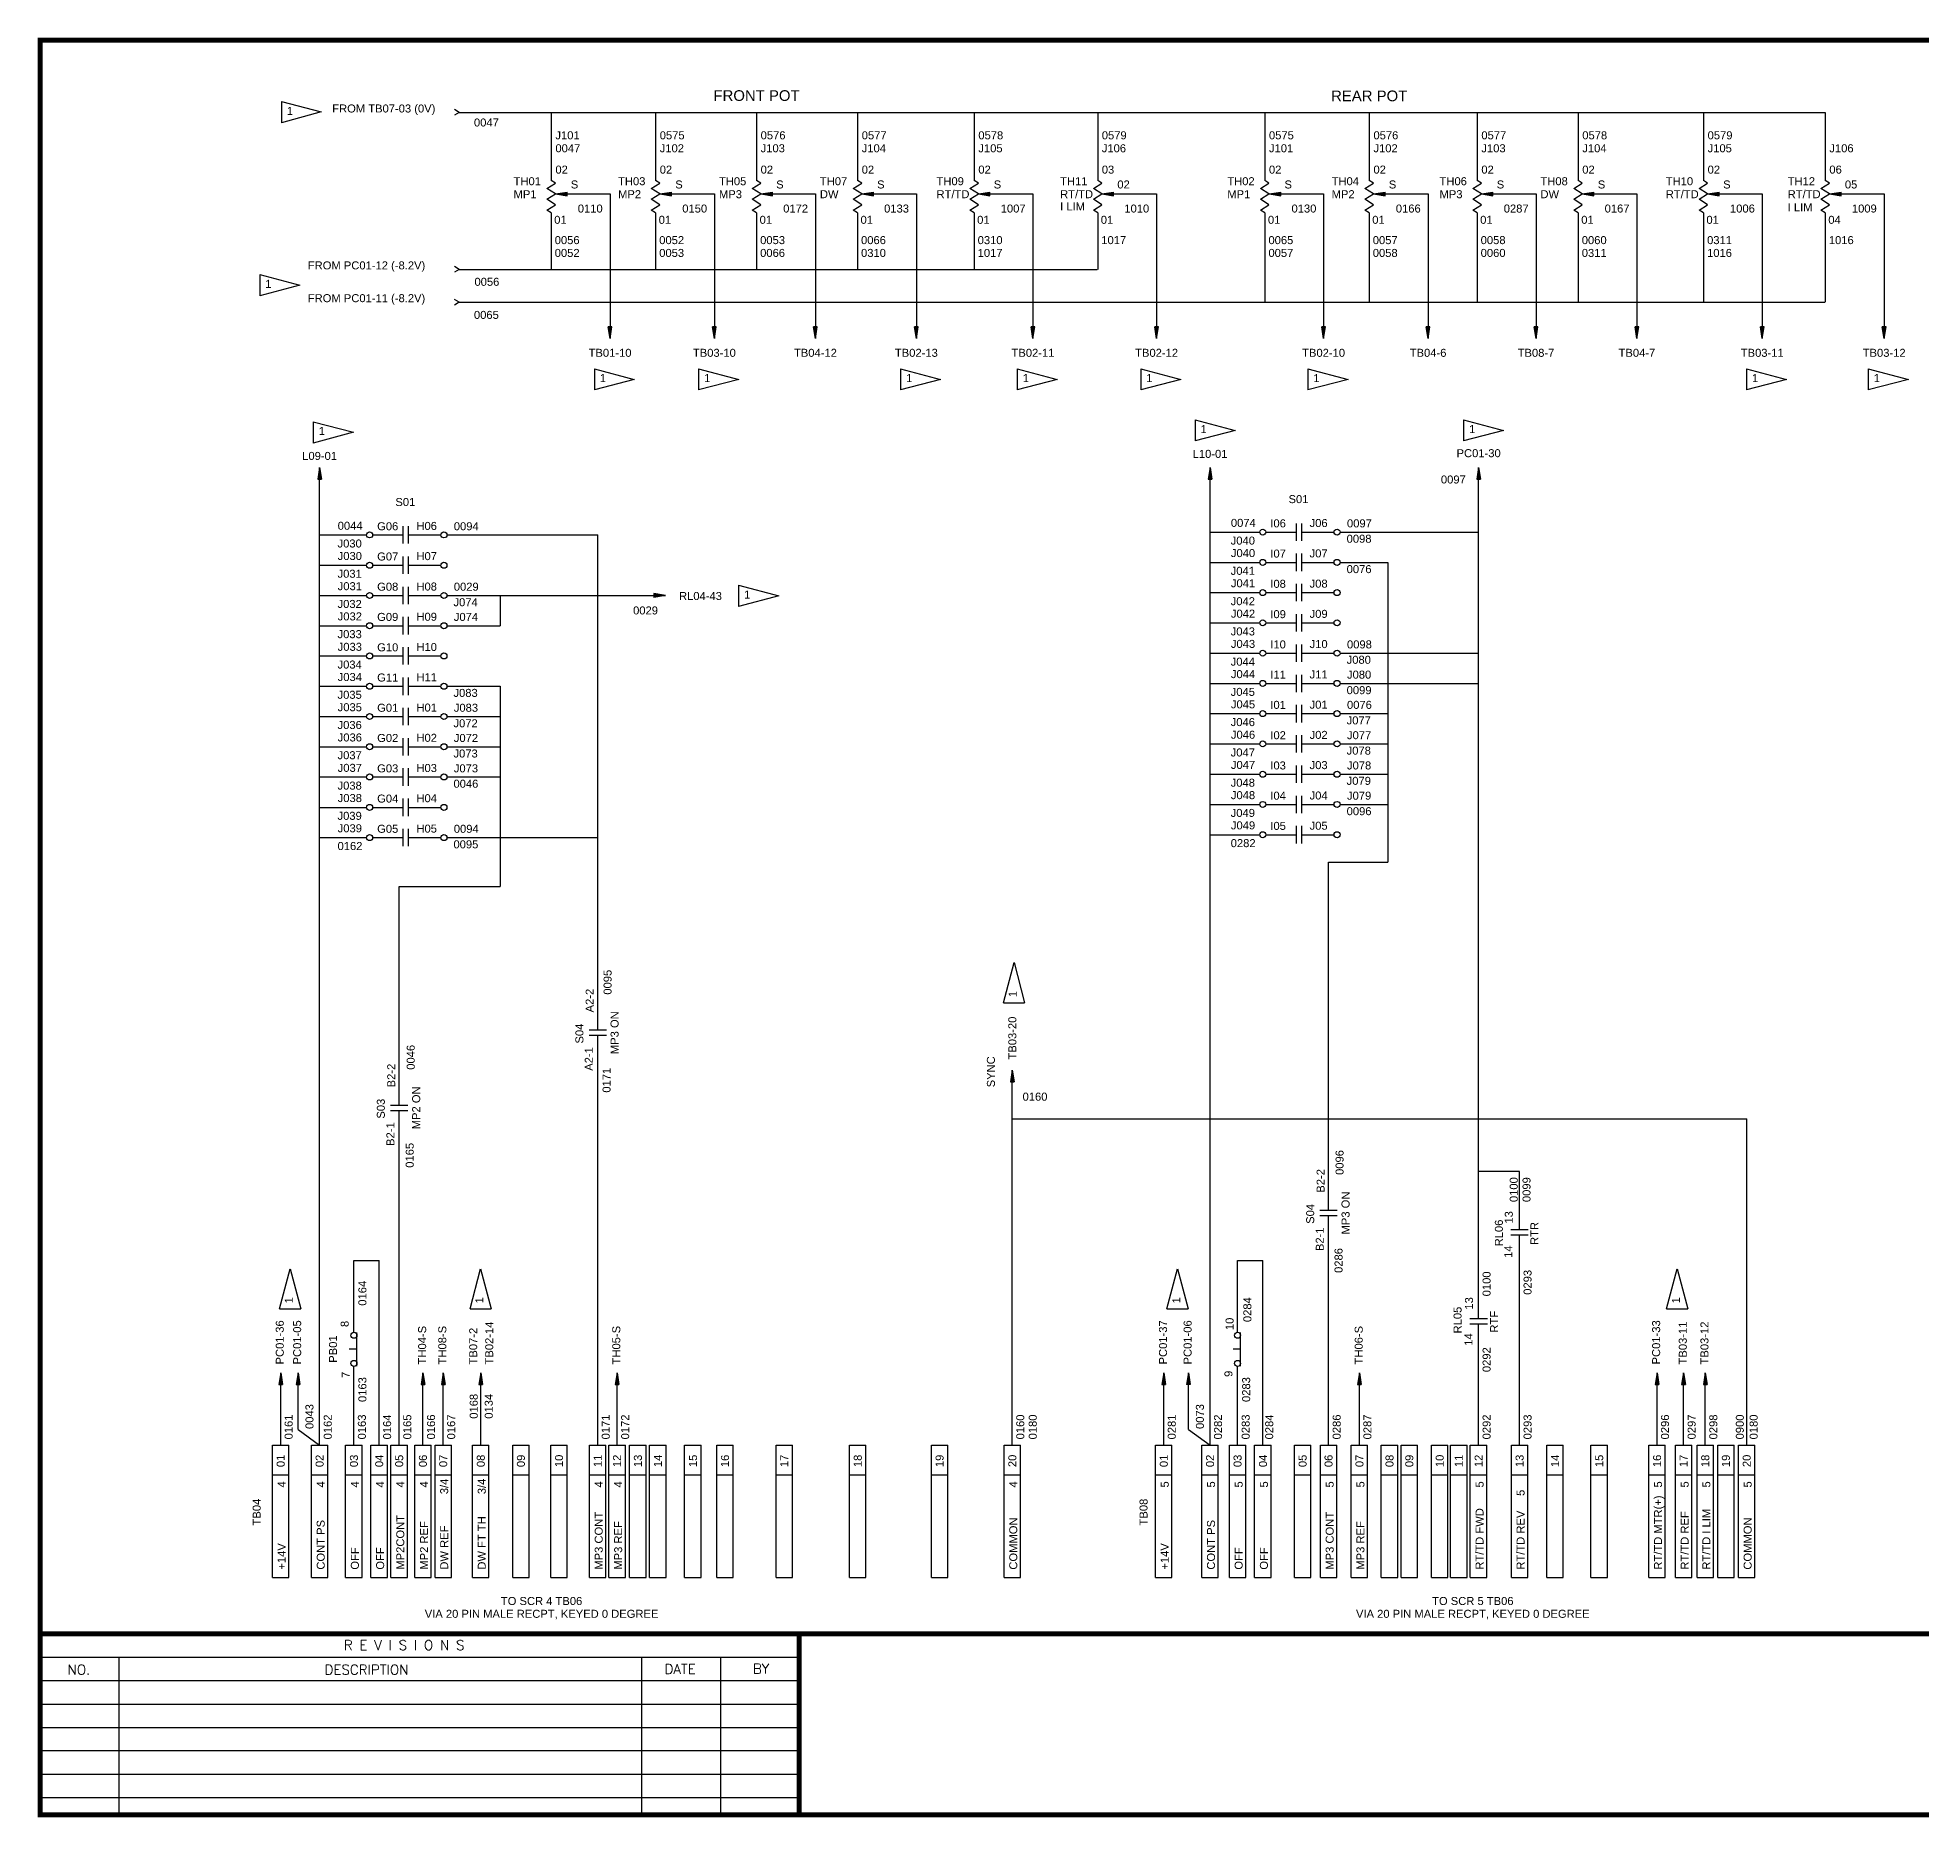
# Model space of a CAD drawing. Extents: x 1 to 17.7, y -2.2 to 8.3.
# Drawn here: x 1.01 to 12.04, y -2.17 to 8.25 of the extents above; entities that cross this region are included whole.
import ezdxf
from ezdxf.enums import TextEntityAlignment as Align

# ---------------------------------------------------------------- set-up
doc = ezdxf.new("R2010")
doc.units = 0
doc.header["$MEASUREMENT"] = 0
doc.layers.get('0').update_dxf_attribs({"linetype": 'CONTINUOUS'})
doc.layers.add('DRAWING', color=7, linetype='CONTINUOUS')
doc.styles.add('ROMAND', font='ROMAND.shx')
doc.styles.get("Standard").update_dxf_attribs({"font": 'ARIAL.TTF'})

# ---------------------------------------------------------------- blocks, each defined once
blk = doc.blocks.new('npcap')
for p, q in [((0, 0.051), (0, -0.051)), ((0.031, 0.051), (0.031, -0.051))]:
    blk.add_line(p, q)
blk = doc.blocks.new('pot_arrow')
blk.add_hatch(color=256).paths.add_polyline_path([(-0.068, 0.011), (-0.068, -0.011), (0, 0)])
for p, q in [((-0.068, 0.011), (-0.068, -0.011)), ((0, 0), (-0.068, 0.011)), ((0, 0), (-0.068, -0.011))]:
    blk.add_line(p, q)
blk = doc.blocks.new('resistor')
for p, q in [((0, 0), (0.016, 0.025)), ((0.016, 0.025), (0.047, -0.025)), ((0.047, -0.025), (0.08, 0.025)), ((0.08, 0.025), (0.111, -0.025)), ((0.111, -0.025), (0.142, 0.025)), ((0.142, 0.025), (0.174, -0.025)), ((0.174, -0.025), (0.189, 0))]:
    blk.add_line(p, q)

msp = doc.modelspace()

# ---------------------------------------------------------------- linework, layer by layer
at = {"color": 7}
for p, q in [((1.02, -1.096), (1.02, -2.156)), ((1.02, -1.233), (5.466, -1.233)), ((1.481, -1.233), (1.481, -2.156)), ((4.543, -1.233), (4.543, -2.156)), ((5.004, -1.233), (5.004, -2.156)), ((1.02, -1.37), (5.466, -1.37)), ((1.02, -1.37), (5.466, -1.37)), ((1.02, -1.507), (5.466, -1.507)), ((1.02, -1.507), (5.466, -1.507)), ((1.02, -1.644), (5.466, -1.644)), ((1.02, -1.78), (5.466, -1.78)), ((1.02, -1.917), (5.466, -1.917)), ((1.02, -2.054), (5.466, -2.054))]:
    msp.add_line(p, q, dxfattribs=at)
at = {"color": 7, "const_width": 0.0288}
msp.add_lwpolyline([(17.653, -2.156), (17.653, 8.239), (1.02, 8.239), (1.02, -2.156)], close=True, dxfattribs=at)
for points in [[(1.02, -1.096), (17.653, -1.096)], [(5.466, -1.096), (5.466, -2.156)]]:
    msp.add_lwpolyline(points, dxfattribs=at)
at = {"layer": 'DRAWING', "color": 7}
for p, q in [((2.433, 7.88), (2.667, 7.818)), ((2.433, 7.88), (2.433, 7.755)), ((2.667, 7.818), (2.433, 7.755)), ((3.475, 7.815), (3.447, 7.832)), ((3.475, 7.815), (3.447, 7.799)), ((3.475, 7.815), (11.475, 7.815)), ((4.013, 7.815), (4.013, 7.416)), ((4.624, 7.815), (4.624, 7.416)), ((5.216, 7.815), (5.216, 7.416)), ((5.807, 7.815), (5.807, 7.416)), ((6.49, 7.815), (6.49, 7.416)), ((7.214, 7.815), (7.214, 7.416)), ((8.192, 7.815), (8.192, 7.416)), ((8.804, 7.815), (8.804, 7.416)), ((9.436, 7.815), (9.436, 7.416)), ((10.027, 7.815), (10.027, 7.416)), ((10.761, 7.815), (10.761, 7.416)), ((11.475, 7.815), (11.475, 7.416)), ((4.038, 7.338), (4.358, 7.338)), ((4.358, 7.338), (4.358, 6.492)), ((4.65, 7.338), (4.969, 7.338)), ((4.969, 7.338), (4.969, 6.492)), ((5.241, 7.338), (5.561, 7.338)), ((5.561, 7.338), (5.561, 6.492)), ((5.832, 7.338), (6.152, 7.338)), ((6.152, 7.338), (6.152, 6.492)), ((6.515, 7.338), (6.835, 7.338)), ((6.835, 7.338), (6.835, 6.492)), ((7.239, 7.338), (7.559, 7.338)), ((7.559, 7.338), (7.559, 6.492)), ((8.218, 7.338), (8.537, 7.338)), ((8.537, 7.338), (8.537, 6.492)), ((8.829, 7.338), (9.149, 7.338)), ((9.149, 7.338), (9.149, 6.492)), ((9.461, 7.338), (9.781, 7.338)), ((9.781, 7.338), (9.781, 6.492)), ((10.052, 7.338), (10.372, 7.338)), ((10.372, 7.338), (10.372, 6.492)), ((10.786, 7.338), (11.106, 7.338)), ((11.106, 7.338), (11.106, 6.492)), ((11.5, 7.338), (11.82, 7.338)), ((11.82, 7.338), (11.82, 6.492)), ((4.013, 7.227), (4.013, 6.896)), ((4.624, 7.227), (4.624, 6.896)), ((5.216, 7.227), (5.216, 6.896)), ((5.807, 7.227), (5.807, 6.896)), ((6.49, 7.227), (6.49, 6.896)), ((7.214, 7.227), (7.214, 6.896)), ((8.192, 7.227), (8.192, 6.704)), ((8.804, 7.227), (8.804, 6.704)), ((9.436, 7.227), (9.436, 6.704)), ((10.027, 7.227), (10.027, 6.704)), ((10.761, 7.227), (10.761, 6.704)), ((11.475, 7.227), (11.475, 6.704)), ((2.307, 6.867), (2.307, 6.742)), ((2.307, 6.867), (2.541, 6.804)), ((3.475, 6.896), (3.447, 6.912)), ((3.475, 6.896), (3.447, 6.879)), ((3.475, 6.896), (7.21, 6.896)), ((2.541, 6.804), (2.307, 6.742)), ((3.475, 6.704), (3.447, 6.72)), ((3.475, 6.704), (3.447, 6.687)), ((3.475, 6.704), (11.473, 6.704)), ((4.266, 6.314), (4.266, 6.19)), ((4.266, 6.314), (4.5, 6.252)), ((4.877, 6.314), (4.877, 6.19)), ((4.877, 6.314), (5.112, 6.252)), ((6.06, 6.314), (6.06, 6.19)), ((6.06, 6.314), (6.294, 6.252)), ((6.743, 6.314), (6.743, 6.19)), ((6.743, 6.314), (6.977, 6.252)), ((7.466, 6.314), (7.466, 6.19)), ((7.466, 6.314), (7.701, 6.252)), ((8.445, 6.314), (8.445, 6.19)), ((8.445, 6.314), (8.68, 6.252)), ((11.014, 6.314), (11.014, 6.19)), ((11.014, 6.314), (11.249, 6.252)), ((11.727, 6.314), (11.727, 6.19)), ((11.727, 6.314), (11.962, 6.252)), ((4.5, 6.252), (4.266, 6.19)), ((5.112, 6.252), (4.877, 6.19)), ((6.294, 6.252), (6.06, 6.19)), ((6.977, 6.252), (6.743, 6.19)), ((7.701, 6.252), (7.466, 6.19)), ((8.68, 6.252), (8.445, 6.19)), ((11.249, 6.252), (11.014, 6.19)), ((11.962, 6.252), (11.727, 6.19)), ((2.62, 6.004), (2.855, 5.942)), ((2.62, 6.004), (2.62, 5.879)), ((7.784, 6.015), (8.019, 5.953)), ((7.784, 6.015), (7.784, 5.891)), ((9.357, 6.015), (9.357, 5.891)), ((9.357, 6.015), (9.591, 5.953)), ((2.855, 5.942), (2.62, 5.879)), ((8.019, 5.953), (7.784, 5.891)), ((9.591, 5.953), (9.357, 5.891)), ((2.657, 0.01), (2.657, 5.735)), ((7.872, 0.01), (7.872, 5.735)), ((9.445, 0.751), (9.445, 5.735)), ((2.657, 5.341), (2.932, 5.341)), ((2.968, 5.341), (3.145, 5.341)), ((3.177, 5.341), (3.367, 5.341)), ((3.403, 5.341), (4.286, 5.341)), ((4.286, 2.441), (4.286, 5.341)), ((7.872, 5.357), (8.164, 5.357)), ((8.199, 5.357), (8.376, 5.357)), ((8.408, 5.357), (8.599, 5.357)), ((8.634, 5.357), (9.445, 5.357)), ((2.657, 5.163), (2.932, 5.163)), ((2.968, 5.163), (3.145, 5.163)), ((3.177, 5.163), (3.367, 5.163)), ((7.872, 5.18), (8.164, 5.18)), ((8.199, 5.18), (8.376, 5.18)), ((8.408, 5.18), (8.599, 5.18)), ((8.634, 5.18), (8.914, 5.18)), ((8.914, 5.18), (8.914, 3.423)), ((2.657, 4.986), (2.932, 4.986)), ((2.968, 4.986), (3.145, 4.986)), ((3.177, 4.986), (3.367, 4.986)), ((3.403, 4.986), (4.683, 4.986)), ((3.715, 4.986), (3.715, 4.809)), ((5.111, 5.046), (5.346, 4.984)), ((5.111, 5.046), (5.111, 4.922)), ((5.346, 4.984), (5.111, 4.922)), ((7.872, 5.003), (8.164, 5.003)), ((8.199, 5.003), (8.376, 5.003)), ((8.408, 5.003), (8.599, 5.003)), ((2.657, 4.809), (2.932, 4.809)), ((2.968, 4.809), (3.145, 4.809)), ((3.177, 4.809), (3.367, 4.809)), ((3.403, 4.809), (3.715, 4.809)), ((7.872, 4.826), (8.164, 4.826)), ((8.199, 4.826), (8.376, 4.826)), ((8.408, 4.826), (8.599, 4.826)), ((7.872, 4.648), (8.164, 4.648)), ((8.199, 4.648), (8.376, 4.648)), ((8.408, 4.648), (8.599, 4.648)), ((8.634, 4.648), (9.445, 4.648)), ((2.657, 4.632), (2.932, 4.632)), ((2.968, 4.632), (3.145, 4.632)), ((3.177, 4.632), (3.367, 4.632)), ((2.657, 4.454), (2.932, 4.454)), ((2.968, 4.454), (3.145, 4.454)), ((3.177, 4.454), (3.367, 4.454)), ((3.403, 4.454), (3.715, 4.454)), ((3.715, 4.454), (3.715, 3.282)), ((7.872, 4.471), (8.164, 4.471)), ((8.199, 4.471), (8.376, 4.471)), ((8.408, 4.471), (8.599, 4.471)), ((8.634, 4.471), (9.445, 4.471)), ((2.657, 4.277), (2.932, 4.277)), ((2.968, 4.277), (3.145, 4.277)), ((3.177, 4.277), (3.367, 4.277)), ((3.403, 4.277), (3.715, 4.277)), ((7.872, 4.294), (8.164, 4.294)), ((8.199, 4.294), (8.376, 4.294)), ((8.408, 4.294), (8.599, 4.294)), ((8.634, 4.294), (8.914, 4.294)), ((2.657, 4.1), (2.932, 4.1)), ((2.968, 4.1), (3.145, 4.1)), ((3.177, 4.1), (3.367, 4.1)), ((3.403, 4.1), (3.715, 4.1)), ((7.872, 4.117), (8.164, 4.117)), ((8.199, 4.117), (8.376, 4.117)), ((8.408, 4.117), (8.599, 4.117)), ((8.634, 4.117), (8.914, 4.117)), ((2.657, 3.923), (2.932, 3.923)), ((2.968, 3.923), (3.145, 3.923)), ((3.177, 3.923), (3.367, 3.923)), ((3.403, 3.923), (3.715, 3.923)), ((7.872, 3.939), (8.164, 3.939)), ((8.199, 3.939), (8.376, 3.939)), ((8.408, 3.939), (8.599, 3.939)), ((8.634, 3.939), (8.914, 3.939)), ((7.872, 3.762), (8.164, 3.762)), ((8.199, 3.762), (8.376, 3.762)), ((8.408, 3.762), (8.599, 3.762)), ((8.634, 3.762), (8.914, 3.762)), ((2.657, 3.745), (2.932, 3.745)), ((2.968, 3.745), (3.145, 3.745)), ((3.177, 3.745), (3.367, 3.745)), ((2.657, 3.568), (2.932, 3.568)), ((2.968, 3.568), (3.145, 3.568)), ((3.177, 3.568), (3.367, 3.568)), ((3.403, 3.568), (4.286, 3.568)), ((7.872, 3.585), (8.164, 3.585)), ((8.199, 3.585), (8.376, 3.585)), ((8.408, 3.585), (8.599, 3.585)), ((8.566, 1.385), (8.566, 3.423)), ((8.566, 3.423), (8.914, 3.423)), ((3.123, 2.001), (3.123, 3.282)), ((3.123, 3.282), (3.715, 3.282)), ((6.662, 2.601), (6.724, 2.836)), ((6.724, 2.836), (6.786, 2.601)), ((6.662, 2.601), (6.786, 2.601)), ((4.286, 0.01), (4.286, 2.41)), ((6.714, 0.01), (6.714, 2.205)), ((3.123, 0.01), (3.123, 1.97)), ((6.714, 1.921), (11.015, 1.921)), ((11.015, 0.01), (11.015, 1.921)), ((9.685, 1.613), (9.445, 1.613)), ((9.685, 1.27), (9.685, 1.613)), ((8.566, 0.01), (8.566, 1.354)), ((9.685, 0.01), (9.685, 1.239)), ((2.422, 0.808), (2.484, 1.042)), ((2.484, 1.042), (2.547, 0.808)), ((2.858, 0.67), (2.858, 1.09)), ((2.858, 1.09), (3.006, 1.09)), ((3.006, 0.01), (3.006, 1.09)), ((3.538, 0.808), (3.6, 1.042)), ((3.6, 1.042), (3.662, 0.808)), ((7.619, 0.808), (7.682, 1.042)), ((7.682, 1.042), (7.744, 0.808)), ((8.033, 0.67), (8.033, 1.09)), ((8.033, 1.09), (8.182, 1.09)), ((8.182, 0.01), (8.182, 1.09)), ((10.546, 0.808), (10.608, 1.042)), ((10.608, 1.042), (10.67, 0.808)), ((2.422, 0.808), (2.547, 0.808)), ((3.538, 0.808), (3.662, 0.808)), ((7.619, 0.808), (7.744, 0.808)), ((10.546, 0.808), (10.67, 0.808)), ((2.875, 0.471), (2.875, 0.67)), ((8.051, 0.471), (8.051, 0.67)), ((9.445, 0.01), (9.445, 0.72)), ((2.875, 0.571), (2.831, 0.571)), ((8.051, 0.571), (8.007, 0.571)), ((2.858, 0.01), (2.858, 0.471)), ((8.033, 0.01), (8.033, 0.471)), ((2.429, 0.01), (2.429, 0.433)), ((2.531, 0.1), (2.531, 0.433)), ((3.262, 0.01), (3.262, 0.433)), ((3.381, 0.01), (3.381, 0.433)), ((3.601, 0.01), (3.601, 0.433)), ((4.399, 0.01), (4.399, 0.433)), ((7.601, 0.01), (7.601, 0.433)), ((7.745, 0.1), (7.745, 0.433)), ((8.747, 0.01), (8.747, 0.433)), ((10.49, 0.01), (10.49, 0.433)), ((10.645, 0.01), (10.645, 0.433)), ((10.772, 0.01), (10.772, 0.433)), ((2.381, -0.765), (2.381, 0.01)), ((2.381, 0.01), (2.477, 0.01)), ((2.477, -0.765), (2.477, 0.01)), ((2.531, 0.1), (2.657, 0.01)), ((2.609, -0.765), (2.609, 0.01)), ((2.609, 0.01), (2.706, 0.01)), ((2.706, -0.765), (2.706, 0.01)), ((2.809, -0.765), (2.809, 0.01)), ((2.809, 0.01), (2.906, 0.01)), ((2.906, -0.765), (2.906, 0.01)), ((2.958, -0.765), (2.958, 0.01)), ((2.958, 0.01), (3.054, 0.01)), ((3.054, -0.765), (3.054, 0.01)), ((3.075, -0.765), (3.075, 0.01)), ((3.075, 0.01), (3.172, 0.01)), ((3.172, -0.765), (3.172, 0.01)), ((3.214, -0.765), (3.214, 0.01)), ((3.214, 0.01), (3.31, 0.01)), ((3.31, -0.765), (3.31, 0.01)), ((3.333, -0.765), (3.333, 0.01)), ((3.333, 0.01), (3.429, 0.01)), ((3.429, -0.765), (3.429, 0.01)), ((3.553, -0.765), (3.553, 0.01)), ((3.553, 0.01), (3.649, 0.01)), ((3.649, -0.765), (3.649, 0.01)), ((3.788, -0.765), (3.788, 0.01)), ((3.788, 0.01), (3.884, 0.01)), ((3.884, -0.765), (3.884, 0.01)), ((4.011, -0.765), (4.011, 0.01)), ((4.011, 0.01), (4.107, 0.01)), ((4.107, -0.765), (4.107, 0.01)), ((4.237, -0.765), (4.237, 0.01)), ((4.237, 0.01), (4.334, 0.01)), ((4.334, -0.765), (4.334, 0.01)), ((4.351, 0.01), (4.448, 0.01)), ((4.351, -0.765), (4.351, 0.01)), ((4.448, -0.765), (4.448, 0.01)), ((4.472, 0.01), (4.569, 0.01)), ((4.472, -0.765), (4.472, 0.01)), ((4.569, -0.765), (4.569, 0.01)), ((4.59, 0.01), (4.686, 0.01)), ((4.59, -0.765), (4.59, 0.01)), ((4.686, -0.765), (4.686, 0.01)), ((4.795, 0.01), (4.892, 0.01)), ((4.795, -0.765), (4.795, 0.01)), ((4.892, -0.765), (4.892, 0.01)), ((4.983, -0.765), (4.983, 0.01)), ((4.983, 0.01), (5.08, 0.01)), ((5.08, -0.765), (5.08, 0.01)), ((5.33, -0.765), (5.33, 0.01)), ((5.33, 0.01), (5.426, 0.01)), ((5.426, -0.765), (5.426, 0.01)), ((5.761, -0.765), (5.761, 0.01)), ((5.761, 0.01), (5.857, 0.01)), ((5.857, -0.765), (5.857, 0.01)), ((6.24, -0.765), (6.24, 0.01)), ((6.24, 0.01), (6.336, 0.01)), ((6.336, -0.765), (6.336, 0.01)), ((6.666, -0.765), (6.666, 0.01)), ((6.666, 0.01), (6.762, 0.01)), ((6.762, -0.765), (6.762, 0.01)), ((7.553, -0.765), (7.553, 0.01)), ((7.553, 0.01), (7.649, 0.01)), ((7.649, -0.765), (7.649, 0.01)), ((7.745, 0.1), (7.872, 0.01)), ((7.824, -0.765), (7.824, 0.01)), ((7.824, 0.01), (7.92, 0.01)), ((7.92, -0.765), (7.92, 0.01)), ((7.985, -0.765), (7.985, 0.01)), ((7.985, 0.01), (8.082, 0.01)), ((8.082, -0.765), (8.082, 0.01)), ((8.133, -0.765), (8.133, 0.01)), ((8.133, 0.01), (8.23, 0.01)), ((8.23, -0.765), (8.23, 0.01)), ((8.366, -0.765), (8.366, 0.01)), ((8.366, 0.01), (8.462, 0.01)), ((8.462, -0.765), (8.462, 0.01)), ((8.518, -0.765), (8.518, 0.01)), ((8.518, 0.01), (8.614, 0.01)), ((8.614, -0.765), (8.614, 0.01)), ((8.699, -0.765), (8.699, 0.01)), ((8.699, 0.01), (8.795, 0.01)), ((8.795, -0.765), (8.795, 0.01)), ((8.874, -0.765), (8.874, 0.01)), ((8.874, 0.01), (8.971, 0.01)), ((8.971, -0.765), (8.971, 0.01)), ((8.991, -0.765), (8.991, 0.01)), ((8.991, 0.01), (9.087, 0.01)), ((9.087, -0.765), (9.087, 0.01)), ((9.168, -0.765), (9.168, 0.01)), ((9.168, 0.01), (9.265, 0.01)), ((9.265, -0.765), (9.265, 0.01)), ((9.281, -0.765), (9.281, 0.01)), ((9.281, 0.01), (9.377, 0.01)), ((9.377, -0.765), (9.377, 0.01)), ((9.396, -0.765), (9.396, 0.01)), ((9.396, 0.01), (9.493, 0.01)), ((9.493, -0.765), (9.493, 0.01)), ((9.637, -0.765), (9.637, 0.01)), ((9.637, 0.01), (9.733, 0.01)), ((9.733, -0.765), (9.733, 0.01)), ((9.845, -0.765), (9.845, 0.01)), ((9.845, 0.01), (9.941, 0.01)), ((9.941, -0.765), (9.941, 0.01)), ((10.102, -0.765), (10.102, 0.01)), ((10.102, 0.01), (10.199, 0.01)), ((10.199, -0.765), (10.199, 0.01)), ((10.441, -0.765), (10.441, 0.01)), ((10.441, 0.01), (10.538, 0.01)), ((10.538, -0.765), (10.538, 0.01)), ((10.597, 0.01), (10.694, 0.01)), ((10.597, -0.765), (10.597, 0.01)), ((10.694, -0.765), (10.694, 0.01)), ((10.724, -0.765), (10.724, 0.01)), ((10.724, 0.01), (10.821, 0.01)), ((10.821, -0.765), (10.821, 0.01)), ((10.845, -0.765), (10.845, 0.01)), ((10.845, 0.01), (10.942, 0.01)), ((10.942, -0.765), (10.942, 0.01)), ((10.966, -0.765), (10.966, 0.01)), ((10.966, 0.01), (11.063, 0.01)), ((11.063, -0.765), (11.063, 0.01)), ((2.381, -0.164), (2.477, -0.164)), ((2.609, -0.164), (2.706, -0.164)), ((2.809, -0.164), (2.906, -0.164)), ((2.958, -0.164), (3.054, -0.164)), ((3.075, -0.164), (3.172, -0.164)), ((3.214, -0.164), (3.31, -0.164)), ((3.333, -0.164), (3.429, -0.164)), ((3.553, -0.164), (3.649, -0.164)), ((3.788, -0.164), (3.884, -0.164)), ((4.011, -0.164), (4.107, -0.164)), ((4.237, -0.164), (4.334, -0.164)), ((4.351, -0.164), (4.448, -0.164)), ((4.472, -0.164), (4.569, -0.164)), ((4.59, -0.164), (4.686, -0.164)), ((4.795, -0.164), (4.892, -0.164)), ((4.983, -0.164), (5.08, -0.164)), ((5.33, -0.164), (5.426, -0.164)), ((5.761, -0.164), (5.857, -0.164)), ((6.24, -0.164), (6.336, -0.164)), ((6.666, -0.164), (6.762, -0.164)), ((7.553, -0.164), (7.649, -0.164)), ((7.824, -0.164), (7.92, -0.164)), ((7.985, -0.164), (8.082, -0.164)), ((8.133, -0.164), (8.23, -0.164)), ((8.366, -0.164), (8.462, -0.164)), ((8.518, -0.164), (8.614, -0.164)), ((8.699, -0.164), (8.795, -0.164)), ((8.874, -0.164), (8.971, -0.164)), ((8.991, -0.164), (9.087, -0.164)), ((9.168, -0.164), (9.265, -0.164)), ((9.281, -0.164), (9.377, -0.164)), ((9.396, -0.164), (9.493, -0.164)), ((9.637, -0.164), (9.733, -0.164)), ((9.845, -0.164), (9.941, -0.164)), ((10.102, -0.164), (10.199, -0.164)), ((10.441, -0.164), (10.538, -0.164)), ((10.597, -0.164), (10.694, -0.164)), ((10.724, -0.164), (10.821, -0.164)), ((10.845, -0.164), (10.942, -0.164)), ((10.966, -0.164), (11.063, -0.164)), ((2.381, -0.765), (2.477, -0.765)), ((2.609, -0.765), (2.706, -0.765)), ((2.809, -0.765), (2.906, -0.765)), ((2.958, -0.765), (3.054, -0.765)), ((3.075, -0.765), (3.172, -0.765)), ((3.214, -0.765), (3.31, -0.765)), ((3.333, -0.765), (3.429, -0.765)), ((3.553, -0.765), (3.649, -0.765)), ((3.788, -0.765), (3.884, -0.765)), ((4.011, -0.765), (4.107, -0.765)), ((4.237, -0.765), (4.334, -0.765)), ((4.351, -0.765), (4.448, -0.765)), ((4.472, -0.765), (4.569, -0.765)), ((4.59, -0.765), (4.686, -0.765)), ((4.795, -0.765), (4.892, -0.765)), ((4.983, -0.765), (5.08, -0.765)), ((5.33, -0.765), (5.426, -0.765)), ((5.761, -0.765), (5.857, -0.765)), ((6.24, -0.765), (6.336, -0.765)), ((6.666, -0.765), (6.762, -0.765)), ((7.553, -0.765), (7.649, -0.765)), ((7.824, -0.765), (7.92, -0.765)), ((7.985, -0.765), (8.082, -0.765)), ((8.133, -0.765), (8.23, -0.765)), ((8.366, -0.765), (8.462, -0.765)), ((8.518, -0.765), (8.614, -0.765)), ((8.699, -0.765), (8.795, -0.765)), ((8.874, -0.765), (8.971, -0.765)), ((8.991, -0.765), (9.087, -0.765)), ((9.168, -0.765), (9.265, -0.765)), ((9.281, -0.765), (9.377, -0.765)), ((9.396, -0.765), (9.493, -0.765)), ((9.637, -0.765), (9.733, -0.765)), ((9.845, -0.765), (9.941, -0.765)), ((10.102, -0.765), (10.199, -0.765)), ((10.441, -0.765), (10.538, -0.765)), ((10.597, -0.765), (10.694, -0.765)), ((10.724, -0.765), (10.821, -0.765)), ((10.845, -0.765), (10.942, -0.765)), ((10.966, -0.765), (11.063, -0.765))]:
    msp.add_line(p, q, dxfattribs=at)
for centre in [(2.95, 5.341), (3.385, 5.341), (8.181, 5.357), (8.616, 5.357), (8.181, 5.18), (8.616, 5.18), (2.95, 5.163), (3.385, 5.163), (2.95, 4.986), (3.385, 4.986), (8.181, 5.003), (8.616, 5.003), (2.95, 4.809), (3.385, 4.809), (8.181, 4.826), (8.616, 4.826), (2.95, 4.632), (3.385, 4.632), (8.181, 4.648), (8.616, 4.648), (2.95, 4.454), (3.385, 4.454), (8.181, 4.471), (8.616, 4.471), (8.181, 4.294), (8.616, 4.294), (2.95, 4.277), (3.385, 4.277), (2.95, 4.1), (3.385, 4.1), (8.181, 4.117), (8.616, 4.117), (2.95, 3.923), (3.385, 3.923), (8.181, 3.939), (8.616, 3.939), (2.95, 3.745), (3.385, 3.745), (8.181, 3.762), (8.616, 3.762), (2.95, 3.568), (3.385, 3.568), (8.181, 3.585), (8.616, 3.585), (2.858, 0.653), (8.033, 0.653), (2.858, 0.488), (8.033, 0.488)]:
    msp.add_circle(centre, 0.0176, dxfattribs=at)

# ---------------------------------------------------------------- block references
for name, p, rotation in [('resistor', (4.013, 7.227), 90), ('resistor', (4.624, 7.227), 90), ('resistor', (5.216, 7.227), 90), ('resistor', (5.807, 7.227), 90), ('resistor', (6.49, 7.227), 90), ('resistor', (7.214, 7.227), 90), ('resistor', (8.192, 7.227), 90), ('resistor', (8.804, 7.227), 90), ('resistor', (9.436, 7.227), 90), ('resistor', (10.027, 7.227), 90), ('resistor', (10.761, 7.227), 90), ('resistor', (11.475, 7.227), 90), ('pot_arrow', (4.038, 7.338), 180), ('pot_arrow', (4.65, 7.338), 180), ('pot_arrow', (5.241, 7.338), 180), ('pot_arrow', (5.832, 7.338), 180), ('pot_arrow', (6.515, 7.338), 180), ('pot_arrow', (7.239, 7.338), 180), ('pot_arrow', (8.218, 7.338), 180), ('pot_arrow', (8.829, 7.338), 180), ('pot_arrow', (9.461, 7.338), 180), ('pot_arrow', (10.052, 7.338), 180), ('pot_arrow', (10.786, 7.338), 180), ('pot_arrow', (11.5, 7.338), 180), ('pot_arrow', (4.358, 6.492), 270), ('pot_arrow', (4.969, 6.492), 270), ('pot_arrow', (5.561, 6.492), 270), ('pot_arrow', (6.152, 6.492), 270), ('pot_arrow', (6.835, 6.492), 270), ('pot_arrow', (7.559, 6.492), 270), ('pot_arrow', (8.537, 6.492), 270), ('pot_arrow', (9.149, 6.492), 270), ('pot_arrow', (9.781, 6.492), 270), ('pot_arrow', (10.372, 6.492), 270), ('pot_arrow', (11.106, 6.492), 270), ('pot_arrow', (11.82, 6.492), 270), ('pot_arrow', (2.657, 5.735), 90), ('pot_arrow', (7.872, 5.735), 90), ('pot_arrow', (9.445, 5.735), 90), ('npcap', (4.286, 2.41), 90), ('pot_arrow', (6.714, 2.205), 90), ('npcap', (3.123, 1.97), 90), ('npcap', (8.566, 1.354), 90), ('npcap', (9.685, 1.27), 270), ('npcap', (9.445, 0.72), 90), ('pot_arrow', (2.429, 0.433), 90), ('pot_arrow', (2.531, 0.433), 90), ('pot_arrow', (3.262, 0.433), 90), ('pot_arrow', (3.381, 0.433), 90), ('pot_arrow', (3.601, 0.433), 90), ('pot_arrow', (4.399, 0.433), 90), ('pot_arrow', (7.601, 0.433), 90), ('pot_arrow', (8.747, 0.433), 90), ('pot_arrow', (10.49, 0.433), 90), ('pot_arrow', (10.645, 0.433), 90), ('pot_arrow', (10.772, 0.433), 90)]:
    msp.add_blockref(name, p, dxfattribs=dict(at, rotation=rotation))
for name, p in [('npcap', (8.376, 5.357)), ('npcap', (3.145, 5.341)), ('npcap', (3.145, 5.163)), ('npcap', (8.376, 5.18)), ('npcap', (3.145, 4.986)), ('pot_arrow', (4.683, 4.986)), ('npcap', (8.376, 5.003)), ('npcap', (3.145, 4.809)), ('npcap', (8.376, 4.826)), ('npcap', (3.145, 4.632)), ('npcap', (8.376, 4.648)), ('npcap', (3.145, 4.454)), ('npcap', (8.376, 4.471)), ('npcap', (3.145, 4.277)), ('npcap', (8.376, 4.294)), ('npcap', (3.145, 4.1)), ('npcap', (8.376, 4.117)), ('npcap', (3.145, 3.923)), ('npcap', (8.376, 3.939)), ('npcap', (3.145, 3.745)), ('npcap', (8.376, 3.762)), ('npcap', (3.145, 3.568)), ('npcap', (8.376, 3.585))]:
    msp.add_blockref(name, p, dxfattribs=at)
at = {"layer": 'DRAWING', "color": 7, "xscale": -1, "rotation": 270}
msp.add_blockref('pot_arrow', (7.745, 0.433), dxfattribs=at)

# ---------------------------------------------------------------- texts
at = {"color": 7, "style": 'ROMAND'}
for s, height, p in [('R E V I S I O N S', 0.05763, (2.799, -1.191)), ('NO.', 0.0576, (1.181, -1.335)), ('DESCRIPTION', 0.05763, (2.686, -1.335)), ('DATE', 0.0576, (4.677, -1.331)), ('BY', 0.0576, (5.195, -1.329))]:
    msp.add_text(s, height=height, dxfattribs=at).set_placement(p)
at = {"layer": 'DRAWING', "color": 7}
for s, height, p in [('FRONT POT', 0.0625, (5.216, 7.883)), ('REAR POT', 0.0625, (8.804, 7.881)), ('TB01-10', 0.0469, (4.358, 6.384)), ('TB03-10', 0.0469, (4.969, 6.384)), ('TB04-12', 0.0469, (5.561, 6.384)), ('TB02-13', 0.0469, (6.152, 6.384)), ('TB02-11', 0.0469, (6.835, 6.384)), ('TB02-12', 0.0469, (7.559, 6.384)), ('TB02-10', 0.0469, (8.537, 6.384)), ('TB04-6', 0.0469, (9.149, 6.384)), ('TB08-7', 0.0469, (9.781, 6.384)), ('TB04-7', 0.0469, (10.372, 6.384)), ('TB03-11', 0.0469, (11.106, 6.384)), ('TB03-12', 0.0469, (11.82, 6.384)), ('L09-01', 0.0469, (2.657, 5.78)), ('L10-01', 0.0469, (7.872, 5.792)), ('PC01-30', 0.0469, (9.445, 5.796)), ('S01', 0.0469, (3.159, 5.51)), ('S01', 0.0469, (8.39, 5.527)), ('TO SCR 4 TB06', 0.04688, (3.957, -0.927)), ('TO SCR 5 TB06', 0.04688, (9.411, -0.927)), ('VIA 20 PIN MALE RECPT, KEYED 0 DEGREE', 0.04688, (3.957, -1.002)), ('VIA 20 PIN MALE RECPT, KEYED 0 DEGREE', 0.04688, (9.411, -1.002))]:
    msp.add_text(s, height=height, dxfattribs=at).set_placement(p, align=Align.CENTER)
for s, height, p in [('1', 0.0469, (2.465, 7.801)), ('FROM TB07-03 (0V)', 0.04688, (2.731, 7.815)), ('0047', 0.0469, (3.561, 7.733)), ('J101', 0.0469, (4.038, 7.658)), ('0047', 0.0469, (4.038, 7.582)), ('J102', 0.0469, (4.649, 7.582)), ('0575', 0.0469, (4.649, 7.658)), ('J103', 0.0469, (5.24, 7.582)), ('0576', 0.0469, (5.24, 7.658)), ('J104', 0.0469, (5.832, 7.582)), ('0577', 0.0469, (5.832, 7.658)), ('J105', 0.0469, (6.515, 7.582)), ('0578', 0.0469, (6.515, 7.658)), ('J106', 0.0469, (7.238, 7.582)), ('0579', 0.0469, (7.238, 7.658)), ('J101', 0.0469, (8.217, 7.582)), ('0575', 0.0469, (8.217, 7.658)), ('J102', 0.0469, (8.829, 7.582)), ('0576', 0.0469, (8.829, 7.658)), ('J103', 0.0469, (9.461, 7.582)), ('0577', 0.0469, (9.461, 7.658)), ('J104', 0.0469, (10.052, 7.582)), ('0578', 0.0469, (10.052, 7.658)), ('J105', 0.0469, (10.786, 7.582)), ('0579', 0.0469, (10.786, 7.658)), ('J106', 0.0469, (11.499, 7.582)), ('02', 0.0469, (4.038, 7.457)), ('02', 0.0469, (4.649, 7.457)), ('02', 0.0469, (5.24, 7.457)), ('02', 0.0469, (5.832, 7.457)), ('02', 0.0469, (6.515, 7.457)), ('03', 0.0469, (7.238, 7.457)), ('02', 0.0469, (8.217, 7.457)), ('02', 0.0469, (8.829, 7.457)), ('02', 0.0469, (9.461, 7.457)), ('02', 0.0469, (10.052, 7.457)), ('02', 0.0469, (10.786, 7.457)), ('06', 0.0469, (11.499, 7.457)), ('TH01', 0.0469, (3.793, 7.389)), ('S', 0.0469, (4.128, 7.37)), ('TH03', 0.0469, (4.405, 7.389)), ('S', 0.0469, (4.74, 7.37)), ('TH05', 0.0469, (4.996, 7.389)), ('S', 0.0469, (5.331, 7.37)), ('TH07', 0.0469, (5.587, 7.389)), ('S', 0.0469, (5.922, 7.37)), ('TH09', 0.0469, (6.27, 7.389)), ('S', 0.0469, (6.605, 7.37)), ('TH11', 0.0469, (6.994, 7.389)), ('02', 0.0469, (7.329, 7.37)), ('TH02', 0.0469, (7.973, 7.389)), ('S', 0.0469, (8.308, 7.37)), ('TH04', 0.0469, (8.584, 7.389)), ('S', 0.0469, (8.919, 7.37)), ('TH06', 0.0469, (9.216, 7.389)), ('S', 0.0469, (9.551, 7.37)), ('TH08', 0.0469, (9.807, 7.389)), ('S', 0.0469, (10.143, 7.37)), ('TH10', 0.0469, (10.541, 7.389)), ('S', 0.0469, (10.877, 7.37)), ('TH12', 0.0469, (11.255, 7.389)), ('05', 0.0469, (11.59, 7.37)), ('MP1', 0.0469, (3.793, 7.313)), ('MP2', 0.0469, (4.405, 7.313)), ('MP3', 0.0469, (4.996, 7.313)), ('DW', 0.0469, (5.587, 7.313)), ('RT/TD', 0.0469, (6.27, 7.313)), ('RT/TD', 0.0469, (6.994, 7.313)), ('I LIM', 0.0469, (6.994, 7.241)), ('MP1', 0.0469, (7.973, 7.313)), ('MP2', 0.0469, (8.584, 7.313)), ('MP3', 0.0469, (9.216, 7.313)), ('DW', 0.0469, (9.807, 7.313)), ('RT/TD', 0.0469, (10.541, 7.313)), ('RT/TD', 0.0469, (11.255, 7.313)), ('I LIM', 0.0469, (11.255, 7.237)), ('01', 0.0469, (4.031, 7.163)), ('0110', 0.0469, (4.169, 7.229)), ('01', 0.0469, (4.643, 7.163)), ('0150', 0.0469, (4.781, 7.229)), ('01', 0.0469, (5.234, 7.163)), ('0172', 0.0469, (5.372, 7.229)), ('01', 0.0469, (5.825, 7.163)), ('0133', 0.0469, (5.963, 7.229)), ('01', 0.0469, (6.508, 7.163)), ('1007', 0.0469, (6.646, 7.229)), ('01', 0.0469, (7.232, 7.163)), ('1010', 0.0469, (7.37, 7.229)), ('01', 0.0469, (8.211, 7.163)), ('0130', 0.0469, (8.349, 7.229)), ('01', 0.0469, (8.822, 7.163)), ('0166', 0.0469, (8.96, 7.229)), ('01', 0.0469, (9.454, 7.163)), ('0287', 0.0469, (9.592, 7.229)), ('01', 0.0469, (10.046, 7.163)), ('0167', 0.0469, (10.183, 7.229)), ('01', 0.0469, (10.779, 7.163)), ('1006', 0.0469, (10.917, 7.229)), ('04', 0.0469, (11.493, 7.163)), ('1009', 0.0469, (11.631, 7.229)), ('0056', 0.0469, (4.034, 7.044)), ('0052', 0.0469, (4.646, 7.044)), ('0053', 0.0469, (5.237, 7.044)), ('0066', 0.0469, (5.828, 7.044)), ('0310', 0.0469, (6.511, 7.044)), ('1017', 0.0469, (7.235, 7.044)), ('0065', 0.0469, (8.214, 7.044)), ('0057', 0.0469, (8.825, 7.044)), ('0058', 0.0469, (9.457, 7.044)), ('0060', 0.0469, (10.049, 7.044)), ('0311', 0.0469, (10.783, 7.044)), ('1016', 0.0469, (11.496, 7.044)), ('0052', 0.0469, (4.034, 6.969)), ('0053', 0.0469, (4.646, 6.969)), ('0066', 0.0469, (5.237, 6.969)), ('0310', 0.0469, (5.828, 6.969)), ('1017', 0.0469, (6.511, 6.969)), ('0057', 0.0469, (8.214, 6.969)), ('0058', 0.0469, (8.825, 6.969)), ('0060', 0.0469, (9.457, 6.969)), ('0311', 0.0469, (10.049, 6.969)), ('1016', 0.0469, (10.783, 6.969)), ('FROM PC01-12 (-8.2V)', 0.04688, (2.588, 6.896)), ('0056', 0.0469, (3.564, 6.8)), ('1', 0.0469, (2.339, 6.788)), ('FROM PC01-11 (-8.2V)', 0.04688, (2.588, 6.704)), ('0065', 0.0469, (3.561, 6.606)), ('1', 0.0469, (4.298, 6.236)), ('1', 0.0469, (4.909, 6.236)), ('1', 0.0469, (6.092, 6.236)), ('1', 0.0469, (6.775, 6.236)), ('1', 0.0469, (7.498, 6.236)), ('1', 0.0469, (8.477, 6.236)), ('1', 0.0469, (11.046, 6.236)), ('1', 0.0469, (11.759, 6.236)), ('1', 0.0469, (2.652, 5.926)), ('1', 0.0469, (7.816, 5.937)), ('1', 0.0469, (9.389, 5.937)), ('0097', 0.0469, (9.224, 5.642)), ('0044', 0.0469, (2.763, 5.371)), ('G06', 0.0469, (2.994, 5.368)), ('H06', 0.0469, (3.224, 5.37)), ('0094', 0.0469, (3.443, 5.368)), ('0074', 0.0469, (7.994, 5.388)), ('I06', 0.0469, (8.225, 5.385)), ('J06', 0.0469, (8.455, 5.387)), ('0097', 0.0469, (8.674, 5.385)), ('J030', 0.0469, (2.762, 5.267)), ('J040', 0.0469, (7.993, 5.284)), ('0098', 0.0469, (8.672, 5.295)), ('J030', 0.0469, (2.763, 5.194)), ('G07', 0.0469, (2.994, 5.191)), ('H07', 0.0469, (3.224, 5.193)), ('J040', 0.0469, (7.994, 5.211)), ('I07', 0.0469, (8.225, 5.208)), ('J07', 0.0469, (8.455, 5.209)), ('J031', 0.0469, (2.762, 5.09)), ('J041', 0.0469, (7.993, 5.107)), ('J041', 0.0469, (7.994, 5.034)), ('I08', 0.0469, (8.225, 5.031)), ('J08', 0.0469, (8.455, 5.032)), ('0076', 0.0469, (8.672, 5.117)), ('J031', 0.0469, (2.763, 5.017)), ('G08', 0.0469, (2.994, 5.014)), ('H08', 0.0469, (3.224, 5.015)), ('J074', 0.0469, (3.441, 4.923)), ('0029', 0.0469, (3.443, 5.014)), ('1', 0.0469, (5.143, 4.968)), ('J042', 0.0469, (7.993, 4.929)), ('J032', 0.0469, (2.762, 4.913)), ('J032', 0.0469, (2.763, 4.84)), ('G09', 0.0469, (2.994, 4.837)), ('H09', 0.0469, (3.224, 4.838)), ('J074', 0.0469, (3.443, 4.837)), ('0029', 0.0469, (4.493, 4.875)), ('J042', 0.0469, (7.994, 4.856)), ('I09', 0.0469, (8.225, 4.853)), ('J09', 0.0469, (8.455, 4.855)), ('J033', 0.0469, (2.762, 4.736)), ('J043', 0.0469, (7.993, 4.752)), ('J033', 0.0469, (2.763, 4.662)), ('G10', 0.0469, (2.994, 4.659)), ('H10', 0.0469, (3.224, 4.661)), ('J043', 0.0469, (7.994, 4.679)), ('I10', 0.0469, (8.225, 4.676)), ('J10', 0.0469, (8.455, 4.678)), ('0098', 0.0469, (8.674, 4.676)), ('J034', 0.0469, (2.762, 4.558)), ('J034', 0.0469, (2.763, 4.485)), ('G11', 0.0469, (2.994, 4.482)), ('H11', 0.0469, (3.224, 4.484)), ('J044', 0.0469, (7.993, 4.575)), ('J044', 0.0469, (7.994, 4.502)), ('I11', 0.0469, (8.225, 4.499)), ('J11', 0.0469, (8.455, 4.5)), ('J080', 0.0469, (8.672, 4.586)), ('J080', 0.0469, (8.674, 4.499)), ('J035', 0.0469, (2.762, 4.381)), ('J083', 0.0469, (3.441, 4.392)), ('J045', 0.0469, (7.993, 4.398)), ('0099', 0.0469, (8.672, 4.408)), ('J035', 0.0469, (2.763, 4.308)), ('G01', 0.0469, (2.994, 4.305)), ('H01', 0.0469, (3.224, 4.306)), ('J083', 0.0469, (3.443, 4.305)), ('J045', 0.0469, (7.994, 4.325)), ('I01', 0.0469, (8.225, 4.322)), ('J01', 0.0469, (8.455, 4.323)), ('0076', 0.0469, (8.674, 4.322)), ('J036', 0.0469, (2.762, 4.204)), ('J072', 0.0469, (3.441, 4.214)), ('J046', 0.0469, (7.993, 4.221)), ('J046', 0.0469, (7.994, 4.147)), ('J02', 0.0469, (8.455, 4.146)), ('J077', 0.0469, (8.672, 4.231)), ('J036', 0.0469, (2.763, 4.131)), ('G02', 0.0469, (2.994, 4.128)), ('H02', 0.0469, (3.224, 4.129)), ('J073', 0.0469, (3.441, 4.037)), ('J072', 0.0469, (3.443, 4.128)), ('J047', 0.0469, (7.993, 4.043)), ('I02', 0.0469, (8.225, 4.144)), ('J078', 0.0469, (8.672, 4.054)), ('J077', 0.0469, (8.674, 4.144)), ('J037', 0.0469, (2.762, 4.027)), ('J037', 0.0469, (2.763, 3.953)), ('G03', 0.0469, (2.994, 3.95)), ('H03', 0.0469, (3.224, 3.952)), ('J073', 0.0469, (3.443, 3.95)), ('J047', 0.0469, (7.994, 3.97)), ('I03', 0.0469, (8.225, 3.967)), ('J03', 0.0469, (8.455, 3.969)), ('J078', 0.0469, (8.674, 3.967)), ('J038', 0.0469, (2.762, 3.849)), ('0046', 0.0469, (3.441, 3.86)), ('J048', 0.0469, (7.993, 3.866)), ('J079', 0.0469, (8.672, 3.877)), ('J038', 0.0469, (2.763, 3.776)), ('G04', 0.0469, (2.994, 3.773)), ('H04', 0.0469, (3.224, 3.775)), ('J048', 0.0469, (7.994, 3.793)), ('I04', 0.0469, (8.225, 3.79)), ('J04', 0.0469, (8.455, 3.791)), ('J079', 0.0469, (8.674, 3.79)), ('J039', 0.0469, (2.762, 3.672)), ('J039', 0.0469, (2.763, 3.599)), ('G05', 0.0469, (2.994, 3.596)), ('H05', 0.0469, (3.224, 3.597)), ('0094', 0.0469, (3.443, 3.596)), ('J049', 0.0469, (7.993, 3.689)), ('J049', 0.0469, (7.994, 3.616)), ('I05', 0.0469, (8.225, 3.613)), ('J05', 0.0469, (8.455, 3.614)), ('0096', 0.0469, (8.672, 3.699)), ('0162', 0.0469, (2.762, 3.495)), ('0095', 0.0469, (3.441, 3.505)), ('0282', 0.0469, (7.993, 3.512)), ('0160', 0.0469, (6.774, 2.027))]:
    msp.add_text(s, height=height, dxfattribs=at).set_placement(p)
msp.add_text('RL04-43', height=0.0469, dxfattribs=at).set_placement((4.762, 4.983), align=Align.MIDDLE_LEFT)
for s, height, p in [('0095', 0.0469, (4.367, 2.648)), ('A2-2', 0.0469, (4.262, 2.544)), ('1', 0.0469, (6.74, 2.633)), ('0046', 0.0469, (3.214, 2.208)), ('A2-1', 0.0469, (4.257, 2.202)), ('B2-2', 0.0469, (3.1, 2.105)), ('0171', 0.0469, (4.361, 2.074)), ('B2-1', 0.0469, (3.095, 1.762)), ('0165', 0.0469, (3.208, 1.634)), ('0096', 0.0469, (8.654, 1.592)), ('B2-2', 0.0469, (8.543, 1.488)), ('0100', 0.0469, (9.674, 1.433)), ('0099', 0.0469, (9.749, 1.433)), ('13', 0.0469, (9.645, 1.307)), ('B2-1', 0.0469, (8.538, 1.146)), ('0286', 0.0469, (8.648, 1.018)), ('14', 0.0469, (9.642, 1.106)), ('0100', 0.0469, (9.515, 0.881)), ('0293', 0.0469, (9.755, 0.89)), ('0164', 0.0469, (2.931, 0.826)), ('1', 0.0469, (2.5, 0.84)), ('1', 0.0469, (3.616, 0.84)), ('1', 0.0469, (7.698, 0.84)), ('0284', 0.0469, (8.114, 0.73)), ('13', 0.0469, (9.412, 0.803)), ('1', 0.0469, (10.624, 0.84)), ('PC01-36', 0.0469, (2.447, 0.482)), ('PC01-05', 0.0469, (2.549, 0.482)), ('8', 0.0469, (2.827, 0.701)), ('TH04-S', 0.0469, (3.281, 0.482)), ('TH08-S', 0.0469, (3.399, 0.482)), ('TB07-2', 0.0469, (3.58, 0.482)), ('TB02-14', 0.0469, (3.674, 0.482)), ('TH05-S', 0.0469, (4.418, 0.482)), ('PC01-37', 0.0469, (7.62, 0.482)), ('PC01-06', 0.0469, (7.764, 0.482)), ('10', 0.0469, (8.01, 0.683)), ('TH06-S', 0.0469, (8.766, 0.482)), ('14', 0.0469, (9.409, 0.592)), ('PC01-33', 0.0469, (10.508, 0.482)), ('TB03-11', 0.0469, (10.664, 0.482)), ('TB03-12', 0.0469, (10.791, 0.482)), ('0292', 0.0469, (9.515, 0.437)), ('9', 0.0469, (8.003, 0.409)), ('7', 0.0469, (2.833, 0.403)), ('0163', 0.0469, (2.931, 0.262)), ('0283', 0.0469, (8.107, 0.262)), ('0043', 0.0469, (2.621, 0.104)), ('0168', 0.0469, (3.583, 0.164)), ('0134', 0.0469, (3.671, 0.164)), ('0073', 0.0469, (7.836, 0.104)), ('0161', 0.0469, (2.499, 0.043)), ('0162', 0.0469, (2.728, 0.043)), ('0163', 0.0469, (2.928, 0.043)), ('0164', 0.0469, (3.076, 0.043)), ('0165', 0.0469, (3.194, 0.043)), ('0166', 0.0469, (3.333, 0.043)), ('0167', 0.0469, (3.451, 0.043)), ('0171', 0.0469, (4.356, 0.043)), ('0172', 0.0469, (4.47, 0.043)), ('0160', 0.0469, (6.784, 0.043)), ('0180', 0.0469, (6.857, 0.043)), ('0281', 0.0469, (7.671, 0.043)), ('0282', 0.0469, (7.942, 0.043)), ('0283', 0.0469, (8.104, 0.043)), ('0284', 0.0469, (8.242, 0.043)), ('0286', 0.0469, (8.637, 0.043)), ('0287', 0.0469, (8.817, 0.043)), ('0292', 0.0469, (9.515, 0.043)), ('0293', 0.0469, (9.755, 0.043)), ('0296', 0.0469, (10.56, 0.043)), ('0297', 0.0469, (10.716, 0.043)), ('0298', 0.0469, (10.843, 0.043)), ('0900', 0.0469, (10.998, 0.043)), ('0180', 0.0469, (11.079, 0.043)), ('4', 0.0469, (2.458, -0.239)), ('4', 0.0469, (2.687, -0.239)), ('4', 0.0469, (2.887, -0.239)), ('4', 0.0469, (3.035, -0.239)), ('4', 0.0469, (3.153, -0.239)), ('4', 0.0469, (3.292, -0.239)), ('3/4', 0.0469, (3.41, -0.278)), ('3/4', 0.0469, (3.63, -0.278)), ('4', 0.0469, (4.315, -0.239)), ('4', 0.0469, (4.429, -0.239)), ('4', 0.0469, (6.743, -0.239)), ('5', 0.0469, (7.63, -0.239)), ('5', 0.0469, (7.901, -0.239)), ('5', 0.0469, (8.063, -0.239)), ('5', 0.0469, (8.211, -0.239)), ('5', 0.0469, (8.596, -0.239)), ('5', 0.0469, (8.776, -0.239)), ('5', 0.0469, (9.474, -0.239)), ('5', 0.0469, (10.519, -0.239)), ('5', 0.0469, (10.675, -0.239)), ('5', 0.0469, (10.802, -0.239)), ('5', 0.0469, (11.044, -0.239)), ('TB04', 0.0469, (2.312, -0.461)), ('TB08', 0.0469, (7.506, -0.461)), ('5', 0.0469, (9.714, -0.288)), ('RT/TD MTR(+)', 0.04688, (10.519, -0.72)), ('CONT PS', 0.0469, (2.687, -0.72)), ('MP2CONT', 0.0469, (3.153, -0.72)), ('MP2 REF', 0.0469, (3.292, -0.72)), ('DW FT TH', 0.0469, (3.63, -0.72)), ('MP3 CONT', 0.0469, (4.315, -0.72)), ('MP3 REF', 0.0469, (4.429, -0.72)), ('COMMON', 0.0469, (6.743, -0.72)), ('CONT PS', 0.0469, (7.901, -0.72)), ('MP3 CONT', 0.0469, (8.596, -0.72)), ('MP3 REF', 0.0469, (8.776, -0.72)), ('RT/TD FWD', 0.0469, (9.474, -0.72)), ('RT/TD REV', 0.0469, (9.714, -0.72)), ('RT/TD REF', 0.0469, (10.675, -0.72)), ('RT/TD I LIM', 0.04688, (10.802, -0.72)), ('COMMON', 0.0469, (11.044, -0.72)), ('DW REF', 0.0469, (3.41, -0.72)), ('+14V', 0.0469, (2.458, -0.72)), ('OFF', 0.0469, (2.887, -0.72)), ('OFF', 0.0469, (3.035, -0.72)), ('+14V', 0.0469, (7.63, -0.72)), ('OFF', 0.0469, (8.063, -0.72)), ('OFF', 0.0469, (8.211, -0.72))]:
    msp.add_text(s, height=height, rotation=90, dxfattribs=at).set_placement(p)
for s, p in [('MP3 ON', (4.408, 2.425)), ('S04', (4.202, 2.42)), ('SYNC', (6.612, 2.196)), ('MP2 ON', (3.246, 1.985)), ('S03', (3.039, 1.98)), ('MP3 ON', (8.689, 1.369)), ('S04', (8.482, 1.364)), ('RL06', (9.587, 1.252)), ('RTR', (9.795, 1.249)), ('RL05', (9.345, 0.742)), ('RTF', (9.559, 0.732)), ('PB01', (2.759, 0.572))]:
    msp.add_text(s, height=0.0469, rotation=90, dxfattribs=at).set_placement(p, align=Align.CENTER)
msp.add_text('TB03-20', height=0.0469, rotation=90, dxfattribs=at).set_placement((6.714, 2.268), align=Align.MIDDLE_LEFT)
for s, p in [('01', (2.429, -0.083)), ('02', (2.657, -0.083)), ('03', (2.858, -0.083)), ('04', (3.006, -0.083)), ('05', (3.123, -0.083)), ('06', (3.262, -0.083)), ('07', (3.381, -0.083)), ('08', (3.601, -0.083)), ('09', (3.836, -0.083)), ('10', (4.059, -0.083)), ('11', (4.286, -0.083)), ('12', (4.399, -0.083)), ('13', (4.521, -0.083)), ('14', (4.638, -0.083)), ('15', (4.844, -0.083)), ('16', (5.031, -0.083)), ('17', (5.378, -0.083)), ('18', (5.809, -0.083)), ('19', (6.288, -0.083)), ('20', (6.714, -0.083)), ('01', (7.601, -0.083)), ('02', (7.872, -0.083)), ('03', (8.033, -0.083)), ('04', (8.182, -0.083)), ('05', (8.414, -0.083)), ('06', (8.566, -0.083)), ('07', (8.747, -0.083)), ('08', (8.923, -0.083)), ('09', (9.039, -0.083)), ('10', (9.217, -0.083)), ('11', (9.329, -0.083)), ('12', (9.445, -0.083)), ('13', (9.685, -0.083)), ('14', (9.893, -0.083)), ('15', (10.151, -0.083)), ('16', (10.49, -0.083)), ('17', (10.645, -0.083)), ('18', (10.772, -0.083)), ('19', (10.893, -0.083)), ('20', (11.015, -0.083))]:
    msp.add_text(s, height=0.0469, rotation=90, dxfattribs=at).set_placement(p, align=Align.MIDDLE_CENTER)

doc.saveas('drawing.dxf')
